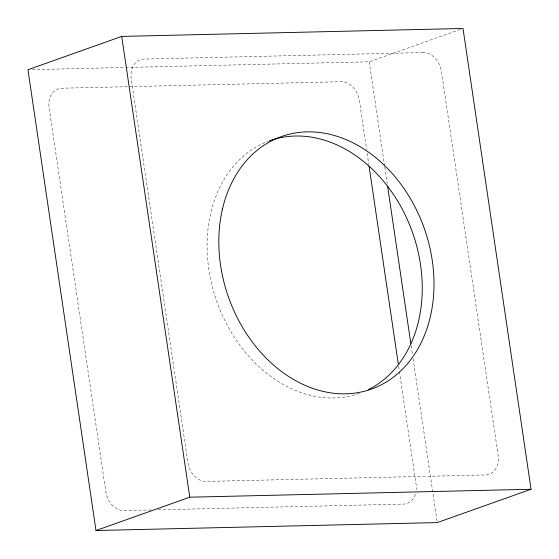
<?xml version="1.0" encoding="UTF-8"?>
<svg xmlns="http://www.w3.org/2000/svg" width="559" height="559" viewBox="0 0 559 559"><rect width="100%" height="100%" fill="white"/><g stroke="black" fill="none" stroke-linecap="round" stroke-linejoin="round"><path stroke-width="0.42" stroke-dasharray="2.79 2.1" d="M125.705 67.471L369.226 61.804L460.539 29.354M32.317 69.637L124.832 67.492M151.23 509.976L124.182 510.605A19.649 15.212 70.4 0 1 105.833 491.766L49.136 107.782A19.649 15.212 70.4 0 1 61.811 88.217L341.039 81.726A19.649 15.212 70.4 0 1 359.388 100.564L366.648 149.749M158.211 509.808L403.409 504.106A19.649 15.212 70.4 0 0 415.428 494.198M369.226 61.804L384.648 166.219M384.774 167.078L387.198 183.471M411.151 345.693L412.556 355.189M413.059 358.64L437.271 522.588M367.158 153.201L368.814 164.416M398.63 366.334L399.273 370.645M399.399 371.511L416.092 484.548A19.649 15.212 70.4 0 1 416.294 489.53M359.248 393.424A134.048 103.757 70.4 0 1 217.123 302.384A134.048 103.757 70.4 0 1 268.488 141.161M423.093 52.567L143.866 59.058A19.649 15.212 70.4 0 0 131.19 78.616L187.894 462.6A19.649 15.212 70.4 0 0 206.236 481.439L485.471 474.947A19.649 15.212 70.4 0 0 498.146 455.389L441.442 71.405A19.649 15.212 70.4 0 0 423.093 52.567"/><path stroke-width="0.84" d="M121.729 36.412L27.95 69.742L95.994 530.519L437.271 522.588L531.05 489.258L463.006 28.481L121.729 36.412L189.774 497.196L95.994 530.519M189.774 497.196L531.05 489.258M387.576 186.063L410.767 343.107M369.073 166.142L398.253 363.748M269.284 140.868A134.048 103.757 70.4 0 1 410.075 225.997A134.048 103.757 70.4 0 1 368.612 389.455M222.426 209.164A134.048 103.757 70.4 0 0 354.406 393.166A134.048 103.757 70.4 0 0 402.333 186.182A134.048 103.757 70.4 0 0 222.426 209.164"/></g></svg>
